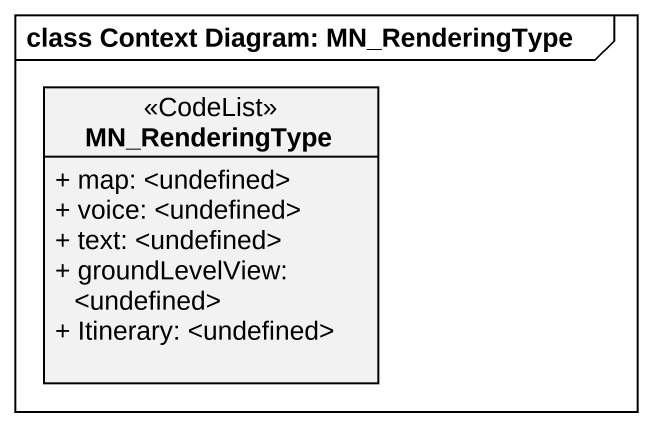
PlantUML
@startuml
mainframe class Context Diagram: MN_RenderingType
hide circle
hide empty members
skinparam classAttributeIconSize 0
class MN_RenderingType <<CodeList>> {
  + map: <undefined>
  + voice: <undefined>
  + text: <undefined>
  + groundLevelView: <undefined>
  + Itinerary: <undefined>
}
@enduml
